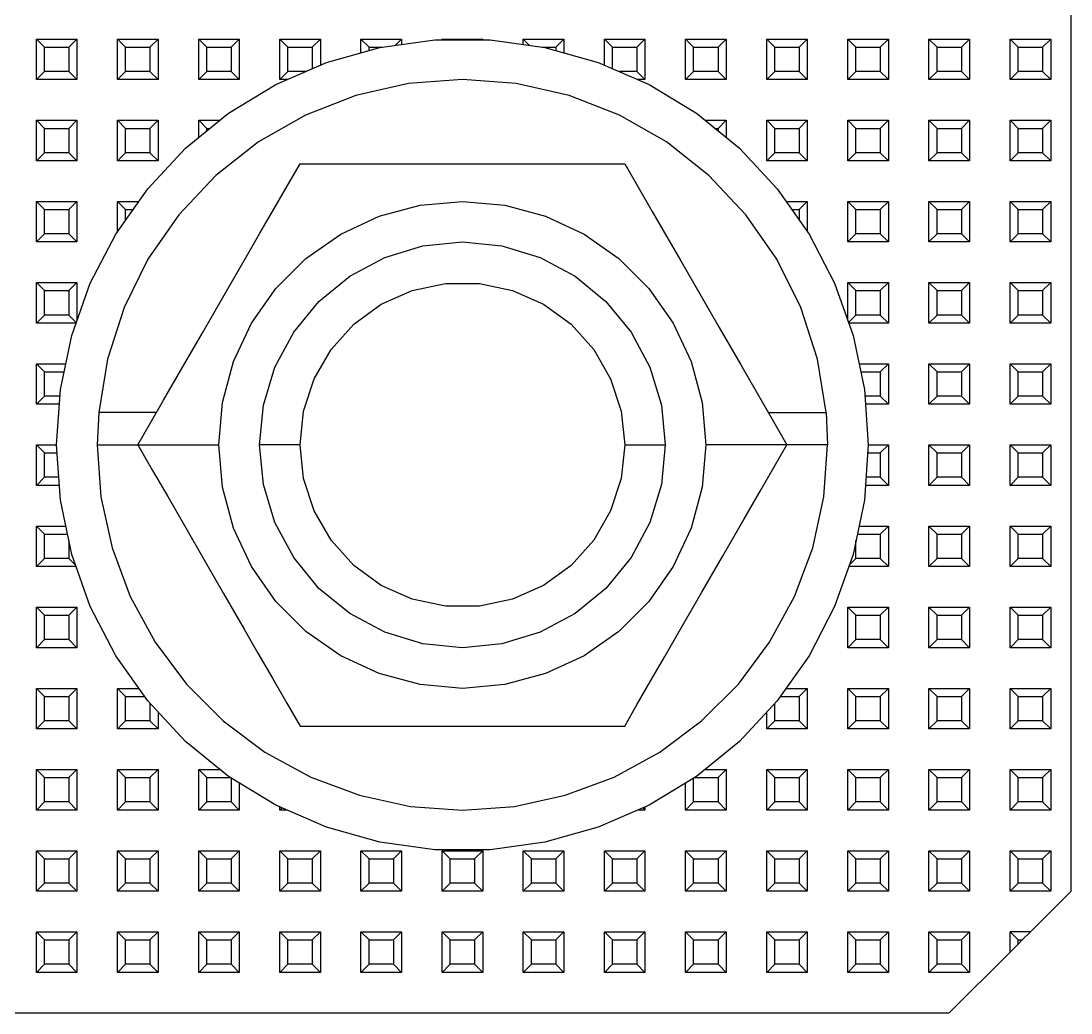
# Model space of a CAD drawing. Header units: millimetres. Extents: x 0 to 156, y 0 to 155.
# Drawn here: x 67.12 to 93, y 0 to 24.45 of the extents above; entities that cross this region are included whole.
import ezdxf

# ---------------------------------------------------------------- set-up
doc = ezdxf.new("R2010")
doc.units = ezdxf.units.MM

# ---------------------------------------------------------------- blocks, each defined once
blk = doc.blocks.new('CHINT_70dbcf6fe7c4519691b3c42ff544d895_FACE_0')
at = {"color": 7, "linetype": 'CONTINUOUS', "true_color": 0x40d9ff}
for p, q in [((67.7, 23.8), (67.5, 24)), ((67.5, 23), (67.5, 24)), ((67.5, 24), (68.5, 24)), ((68.3, 23.8), (68.5, 24)), ((68.5, 24), (68.5, 23)), ((69.7, 23.8), (69.5, 24)), ((69.5, 23), (69.5, 24)), ((69.5, 24), (70.5, 24)), ((70.3, 23.8), (70.5, 24)), ((70.5, 24), (70.5, 23)), ((71.7, 23.8), (71.5, 24)), ((71.5, 23), (71.5, 24)), ((71.5, 24), (72.5, 24)), ((72.3, 23.8), (72.5, 24)), ((72.5, 24), (72.5, 23)), ((73.7, 23.8), (73.5, 24)), ((73.5, 23), (73.5, 24)), ((73.5, 24), (74.5, 24)), ((74.3, 23.8), (74.5, 24)), ((74.5, 24), (74.5, 23.357)), ((75.7, 23.8), (75.5, 24)), ((75.5, 23.66), (75.5, 24)), ((75.5, 24), (76.5, 24)), ((76.343, 23.843), (76.5, 24)), ((76.5, 24), (76.5, 23.864)), ((77.523, 23.977), (77.5, 24)), ((77.5, 23.977), (77.5, 24)), ((77.5, 24), (78.5, 24)), ((78.477, 23.977), (78.5, 24)), ((78.5, 24), (78.5, 23.977)), ((79.657, 23.843), (79.5, 24)), ((79.5, 23.864), (79.5, 24)), ((79.5, 24), (80.5, 24)), ((80.3, 23.8), (80.5, 24)), ((80.5, 24), (80.5, 23.66)), ((81.7, 23.8), (81.5, 24)), ((81.5, 23.357), (81.5, 24)), ((81.5, 24), (82.5, 24)), ((82.3, 23.8), (82.5, 24)), ((82.5, 24), (82.5, 23)), ((83.7, 23.8), (83.5, 24)), ((83.5, 23), (83.5, 24)), ((83.5, 24), (84.5, 24)), ((84.3, 23.8), (84.5, 24)), ((84.5, 24), (84.5, 23)), ((85.7, 23.8), (85.5, 24)), ((85.5, 23), (85.5, 24)), ((85.5, 24), (86.5, 24)), ((86.3, 23.8), (86.5, 24)), ((86.5, 24), (86.5, 23)), ((87.7, 23.8), (87.5, 24)), ((87.5, 23), (87.5, 24)), ((87.5, 24), (88.5, 24)), ((88.3, 23.8), (88.5, 24)), ((88.5, 24), (88.5, 23)), ((89.7, 23.8), (89.5, 24)), ((89.5, 23), (89.5, 24)), ((89.5, 24), (90.5, 24)), ((90.3, 23.8), (90.5, 24)), ((90.5, 24), (90.5, 23)), ((91.7, 23.8), (91.5, 24)), ((91.5, 23), (91.5, 24)), ((91.5, 24), (92.5, 24)), ((92.3, 23.8), (92.5, 24)), ((92.5, 24), (92.5, 23)), ((67.7, 23.8), (68.3, 23.8)), ((67.7, 23.2), (67.7, 23.8)), ((68.3, 23.8), (68.3, 23.2)), ((69.7, 23.8), (70.3, 23.8)), ((69.7, 23.2), (69.7, 23.8)), ((70.3, 23.8), (70.3, 23.2)), ((71.7, 23.8), (72.3, 23.8)), ((71.7, 23.2), (71.7, 23.8)), ((72.3, 23.8), (72.3, 23.2)), ((73.7, 23.8), (74.3, 23.8)), ((73.7, 23.2), (73.7, 23.8)), ((74.3, 23.8), (74.3, 23.27)), ((75.7, 23.8), (76.032, 23.8)), ((75.7, 23.716), (75.7, 23.8)), ((79.968, 23.8), (80.3, 23.8)), ((80.3, 23.8), (80.3, 23.716)), ((81.7, 23.8), (82.3, 23.8)), ((81.7, 23.27), (81.7, 23.8)), ((82.3, 23.8), (82.3, 23.2)), ((83.7, 23.8), (84.3, 23.8)), ((83.7, 23.2), (83.7, 23.8)), ((84.3, 23.8), (84.3, 23.2)), ((85.7, 23.8), (86.3, 23.8)), ((85.7, 23.2), (85.7, 23.8)), ((86.3, 23.8), (86.3, 23.2)), ((87.7, 23.8), (88.3, 23.8)), ((87.7, 23.2), (87.7, 23.8)), ((88.3, 23.8), (88.3, 23.2)), ((89.7, 23.8), (90.3, 23.8)), ((89.7, 23.2), (89.7, 23.8)), ((90.3, 23.8), (90.3, 23.2)), ((91.7, 23.8), (92.3, 23.8)), ((91.7, 23.2), (91.7, 23.8)), ((92.3, 23.8), (92.3, 23.2)), ((67.7, 23.2), (67.5, 23)), ((68.3, 23.2), (67.7, 23.2)), ((68.3, 23.2), (68.5, 23)), ((69.7, 23.2), (69.5, 23)), ((70.3, 23.2), (69.7, 23.2)), ((70.3, 23.2), (70.5, 23)), ((71.7, 23.2), (71.5, 23)), ((72.3, 23.2), (71.7, 23.2)), ((72.3, 23.2), (72.5, 23)), ((73.7, 23.2), (73.5, 23)), ((74.139, 23.2), (73.7, 23.2)), ((82.3, 23.2), (81.861, 23.2)), ((82.3, 23.2), (82.5, 23)), ((83.7, 23.2), (83.5, 23)), ((84.3, 23.2), (83.7, 23.2)), ((84.3, 23.2), (84.5, 23)), ((85.7, 23.2), (85.5, 23)), ((86.3, 23.2), (85.7, 23.2)), ((86.3, 23.2), (86.5, 23)), ((87.7, 23.2), (87.5, 23)), ((88.3, 23.2), (87.7, 23.2)), ((88.3, 23.2), (88.5, 23)), ((89.7, 23.2), (89.5, 23)), ((90.3, 23.2), (89.7, 23.2)), ((90.3, 23.2), (90.5, 23)), ((91.7, 23.2), (91.5, 23)), ((92.3, 23.2), (91.7, 23.2)), ((92.3, 23.2), (92.5, 23)), ((68.5, 23), (67.5, 23)), ((70.5, 23), (69.5, 23)), ((72.5, 23), (71.5, 23)), ((73.678, 23), (73.5, 23)), ((82.5, 23), (82.322, 23)), ((84.5, 23), (83.5, 23)), ((86.5, 23), (85.5, 23)), ((88.5, 23), (87.5, 23)), ((90.5, 23), (89.5, 23)), ((92.5, 23), (91.5, 23)), ((67.7, 21.8), (67.5, 22)), ((67.5, 21), (67.5, 22)), ((67.5, 22), (68.5, 22)), ((68.3, 21.8), (68.5, 22)), ((68.5, 22), (68.5, 21)), ((69.7, 21.8), (69.5, 22)), ((69.5, 21), (69.5, 22)), ((69.5, 22), (70.5, 22)), ((70.3, 21.8), (70.5, 22)), ((70.5, 22), (70.5, 21)), ((71.7, 21.8), (71.5, 22)), ((71.5, 21.573), (71.5, 22)), ((71.5, 22), (72.025, 22)), ((83.975, 22), (84.5, 22)), ((84.3, 21.8), (84.5, 22)), ((84.5, 22), (84.5, 21.573)), ((85.7, 21.8), (85.5, 22)), ((85.5, 21), (85.5, 22)), ((85.5, 22), (86.5, 22)), ((86.3, 21.8), (86.5, 22)), ((86.5, 22), (86.5, 21)), ((87.7, 21.8), (87.5, 22)), ((87.5, 21), (87.5, 22)), ((87.5, 22), (88.5, 22)), ((88.3, 21.8), (88.5, 22)), ((88.5, 22), (88.5, 21)), ((89.7, 21.8), (89.5, 22)), ((89.5, 21), (89.5, 22)), ((89.5, 22), (90.5, 22)), ((90.3, 21.8), (90.5, 22)), ((90.5, 22), (90.5, 21)), ((91.7, 21.8), (91.5, 22)), ((91.5, 21), (91.5, 22)), ((91.5, 22), (92.5, 22)), ((92.3, 21.8), (92.5, 22)), ((92.5, 22), (92.5, 21)), ((67.7, 21.8), (68.3, 21.8)), ((67.7, 21.2), (67.7, 21.8)), ((68.3, 21.8), (68.3, 21.2)), ((69.7, 21.8), (70.3, 21.8)), ((69.7, 21.2), (69.7, 21.8)), ((70.3, 21.8), (70.3, 21.2)), ((71.7, 21.8), (71.779, 21.8)), ((71.7, 21.736), (71.7, 21.8)), ((84.221, 21.8), (84.3, 21.8)), ((84.3, 21.8), (84.3, 21.736)), ((85.7, 21.8), (86.3, 21.8)), ((85.7, 21.2), (85.7, 21.8)), ((86.3, 21.8), (86.3, 21.2)), ((87.7, 21.8), (88.3, 21.8)), ((87.7, 21.2), (87.7, 21.8)), ((88.3, 21.8), (88.3, 21.2)), ((89.7, 21.8), (90.3, 21.8)), ((89.7, 21.2), (89.7, 21.8)), ((90.3, 21.8), (90.3, 21.2)), ((91.7, 21.8), (92.3, 21.8)), ((91.7, 21.2), (91.7, 21.8)), ((92.3, 21.8), (92.3, 21.2)), ((67.7, 21.2), (67.5, 21)), ((68.5, 21), (67.5, 21)), ((68.3, 21.2), (67.7, 21.2)), ((68.3, 21.2), (68.5, 21)), ((69.7, 21.2), (69.5, 21)), ((70.5, 21), (69.5, 21)), ((70.3, 21.2), (69.7, 21.2)), ((70.3, 21.2), (70.5, 21)), ((85.7, 21.2), (85.5, 21)), ((86.5, 21), (85.5, 21)), ((86.3, 21.2), (85.7, 21.2)), ((86.3, 21.2), (86.5, 21)), ((87.7, 21.2), (87.5, 21)), ((88.5, 21), (87.5, 21)), ((88.3, 21.2), (87.7, 21.2)), ((88.3, 21.2), (88.5, 21)), ((89.7, 21.2), (89.5, 21)), ((90.5, 21), (89.5, 21)), ((90.3, 21.2), (89.7, 21.2)), ((90.3, 21.2), (90.5, 21)), ((91.7, 21.2), (91.5, 21)), ((92.5, 21), (91.5, 21)), ((92.3, 21.2), (91.7, 21.2)), ((92.3, 21.2), (92.5, 21)), ((67.7, 19.8), (67.5, 20)), ((67.5, 19), (67.5, 20)), ((67.5, 20), (68.5, 20)), ((68.3, 19.8), (68.5, 20)), ((68.5, 20), (68.5, 19)), ((69.7, 19.8), (69.5, 20)), ((69.5, 19.258), (69.5, 20)), ((69.5, 20), (70.023, 20)), ((85.977, 20), (86.5, 20)), ((86.3, 19.8), (86.5, 20)), ((86.5, 20), (86.5, 19.258)), ((87.7, 19.8), (87.5, 20)), ((87.5, 19), (87.5, 20)), ((87.5, 20), (88.5, 20)), ((88.3, 19.8), (88.5, 20)), ((88.5, 20), (88.5, 19)), ((89.7, 19.8), (89.5, 20)), ((89.5, 19), (89.5, 20)), ((89.5, 20), (90.5, 20)), ((90.3, 19.8), (90.5, 20)), ((90.5, 20), (90.5, 19)), ((91.7, 19.8), (91.5, 20)), ((91.5, 19), (91.5, 20)), ((91.5, 20), (92.5, 20)), ((92.3, 19.8), (92.5, 20)), ((92.5, 20), (92.5, 19)), ((67.7, 19.8), (68.3, 19.8)), ((67.7, 19.2), (67.7, 19.8)), ((68.3, 19.8), (68.3, 19.2)), ((69.7, 19.8), (69.882, 19.8)), ((69.7, 19.542), (69.7, 19.8)), ((86.118, 19.8), (86.3, 19.8)), ((86.3, 19.8), (86.3, 19.542)), ((87.7, 19.8), (88.3, 19.8)), ((87.7, 19.2), (87.7, 19.8)), ((88.3, 19.8), (88.3, 19.2)), ((89.7, 19.8), (90.3, 19.8)), ((89.7, 19.2), (89.7, 19.8)), ((90.3, 19.8), (90.3, 19.2)), ((91.7, 19.8), (92.3, 19.8)), ((91.7, 19.2), (91.7, 19.8)), ((92.3, 19.8), (92.3, 19.2)), ((67.7, 19.2), (67.5, 19)), ((68.3, 19.2), (67.7, 19.2)), ((68.3, 19.2), (68.5, 19)), ((87.7, 19.2), (87.5, 19)), ((88.3, 19.2), (87.7, 19.2)), ((88.3, 19.2), (88.5, 19)), ((89.7, 19.2), (89.5, 19)), ((90.3, 19.2), (89.7, 19.2)), ((90.3, 19.2), (90.5, 19)), ((91.7, 19.2), (91.5, 19)), ((92.3, 19.2), (91.7, 19.2)), ((92.3, 19.2), (92.5, 19)), ((68.5, 19), (67.5, 19)), ((88.5, 19), (87.5, 19)), ((90.5, 19), (89.5, 19)), ((92.5, 19), (91.5, 19)), ((67.7, 17.8), (67.5, 18)), ((67.5, 17), (67.5, 18)), ((67.5, 18), (68.5, 18)), ((68.3, 17.8), (68.5, 18)), ((68.5, 18), (68.5, 17.061)), ((87.7, 17.8), (87.5, 18)), ((87.5, 17.061), (87.5, 18)), ((87.5, 18), (88.5, 18)), ((88.3, 17.8), (88.5, 18)), ((88.5, 18), (88.5, 17)), ((89.7, 17.8), (89.5, 18)), ((89.5, 17), (89.5, 18)), ((89.5, 18), (90.5, 18)), ((90.3, 17.8), (90.5, 18)), ((90.5, 18), (90.5, 17)), ((91.7, 17.8), (91.5, 18)), ((91.5, 17), (91.5, 18)), ((91.5, 18), (92.5, 18)), ((92.3, 17.8), (92.5, 18)), ((92.5, 18), (92.5, 17)), ((67.7, 17.8), (68.3, 17.8)), ((67.7, 17.2), (67.7, 17.8)), ((68.3, 17.8), (68.3, 17.2)), ((87.7, 17.8), (88.3, 17.8)), ((87.7, 17.2), (87.7, 17.8)), ((88.3, 17.8), (88.3, 17.2)), ((89.7, 17.8), (90.3, 17.8)), ((89.7, 17.2), (89.7, 17.8)), ((90.3, 17.8), (90.3, 17.2)), ((91.7, 17.8), (92.3, 17.8)), ((91.7, 17.2), (91.7, 17.8)), ((92.3, 17.8), (92.3, 17.2)), ((67.7, 17.2), (67.5, 17)), ((68.3, 17.2), (67.7, 17.2)), ((68.3, 17.2), (68.484, 17.016)), ((87.7, 17.2), (87.516, 17.016)), ((88.3, 17.2), (87.7, 17.2)), ((88.3, 17.2), (88.5, 17)), ((89.7, 17.2), (89.5, 17)), ((90.3, 17.2), (89.7, 17.2)), ((90.3, 17.2), (90.5, 17)), ((91.7, 17.2), (91.5, 17)), ((92.3, 17.2), (91.7, 17.2)), ((92.3, 17.2), (92.5, 17)), ((68.478, 17), (67.5, 17)), ((88.5, 17), (87.522, 17)), ((90.5, 17), (89.5, 17)), ((92.5, 17), (91.5, 17)), ((67.7, 15.8), (67.5, 16)), ((67.5, 15), (67.5, 16)), ((67.5, 16), (68.226, 16)), ((67.7, 15.8), (68.184, 15.8)), ((67.7, 15.2), (67.7, 15.8)), ((87.774, 16), (88.5, 16)), ((87.816, 15.8), (88.3, 15.8)), ((88.3, 15.8), (88.5, 16)), ((88.3, 15.8), (88.3, 15.2)), ((88.5, 16), (88.5, 15)), ((89.7, 15.8), (89.5, 16)), ((89.5, 15), (89.5, 16)), ((89.5, 16), (90.5, 16)), ((89.7, 15.8), (90.3, 15.8)), ((89.7, 15.2), (89.7, 15.8)), ((90.3, 15.8), (90.5, 16)), ((90.3, 15.8), (90.3, 15.2)), ((90.5, 16), (90.5, 15)), ((91.7, 15.8), (91.5, 16)), ((91.5, 15), (91.5, 16)), ((91.5, 16), (92.5, 16)), ((91.7, 15.8), (92.3, 15.8)), ((91.7, 15.2), (91.7, 15.8)), ((92.3, 15.8), (92.5, 16)), ((92.3, 15.8), (92.3, 15.2)), ((92.5, 16), (92.5, 15)), ((67.7, 15.2), (67.5, 15)), ((68.082, 15.2), (67.7, 15.2)), ((88.3, 15.2), (87.918, 15.2)), ((88.3, 15.2), (88.5, 15)), ((89.7, 15.2), (89.5, 15)), ((90.3, 15.2), (89.7, 15.2)), ((90.3, 15.2), (90.5, 15)), ((91.7, 15.2), (91.5, 15)), ((92.3, 15.2), (91.7, 15.2)), ((92.3, 15.2), (92.5, 15)), ((68.068, 15), (67.5, 15)), ((88.5, 15), (87.932, 15)), ((90.5, 15), (89.5, 15)), ((92.5, 15), (91.5, 15)), ((67.7, 13.8), (67.5, 14)), ((67.5, 13), (67.5, 14)), ((67.5, 14), (68, 14)), ((74, 14), (73, 14)), ((82, 14), (83, 14)), ((88, 14), (88.5, 14)), ((88.3, 13.8), (88.5, 14)), ((88.5, 14), (88.5, 13)), ((89.7, 13.8), (89.5, 14)), ((89.5, 13), (89.5, 14)), ((89.5, 14), (90.5, 14)), ((90.3, 13.8), (90.5, 14)), ((90.5, 14), (90.5, 13)), ((91.7, 13.8), (91.5, 14)), ((91.5, 13), (91.5, 14)), ((91.5, 14), (92.5, 14)), ((92.3, 13.8), (92.5, 14)), ((92.5, 14), (92.5, 13)), ((67.7, 13.8), (68.014, 13.8)), ((67.7, 13.2), (67.7, 13.8)), ((87.986, 13.8), (88.3, 13.8)), ((88.3, 13.8), (88.3, 13.2)), ((89.7, 13.8), (90.3, 13.8)), ((89.7, 13.2), (89.7, 13.8)), ((90.3, 13.8), (90.3, 13.2)), ((91.7, 13.8), (92.3, 13.8)), ((91.7, 13.2), (91.7, 13.8)), ((92.3, 13.8), (92.3, 13.2)), ((67.7, 13.2), (67.5, 13)), ((68.055, 13.2), (67.7, 13.2)), ((88.3, 13.2), (87.945, 13.2)), ((88.3, 13.2), (88.5, 13)), ((89.7, 13.2), (89.5, 13)), ((90.3, 13.2), (89.7, 13.2)), ((90.3, 13.2), (90.5, 13)), ((91.7, 13.2), (91.5, 13)), ((92.3, 13.2), (91.7, 13.2)), ((92.3, 13.2), (92.5, 13)), ((68.068, 13), (67.5, 13)), ((88.5, 13), (87.932, 13)), ((90.5, 13), (89.5, 13)), ((92.5, 13), (91.5, 13)), ((67.7, 11.8), (67.5, 12)), ((67.5, 11), (67.5, 12)), ((67.5, 12), (68.226, 12)), ((87.774, 12), (88.5, 12)), ((88.3, 11.8), (88.5, 12)), ((88.5, 12), (88.5, 11)), ((89.7, 11.8), (89.5, 12)), ((89.5, 11), (89.5, 12)), ((89.5, 12), (90.5, 12)), ((90.3, 11.8), (90.5, 12)), ((90.5, 12), (90.5, 11)), ((91.7, 11.8), (91.5, 12)), ((91.5, 11), (91.5, 12)), ((91.5, 12), (92.5, 12)), ((92.3, 11.8), (92.5, 12)), ((92.5, 12), (92.5, 11)), ((67.7, 11.8), (68.267, 11.8)), ((67.7, 11.2), (67.7, 11.8)), ((87.733, 11.8), (88.3, 11.8)), ((88.3, 11.8), (88.3, 11.2)), ((89.7, 11.8), (90.3, 11.8)), ((89.7, 11.2), (89.7, 11.8)), ((90.3, 11.8), (90.3, 11.2)), ((91.7, 11.8), (92.3, 11.8)), ((91.7, 11.2), (91.7, 11.8)), ((92.3, 11.8), (92.3, 11.2)), ((68.3, 11.643), (68.3, 11.2)), ((87.7, 11.2), (87.7, 11.643)), ((67.7, 11.2), (67.5, 11)), ((68.3, 11.2), (67.7, 11.2)), ((68.3, 11.2), (68.466, 11.034)), ((87.7, 11.2), (87.534, 11.034)), ((88.3, 11.2), (87.7, 11.2)), ((88.3, 11.2), (88.5, 11)), ((89.7, 11.2), (89.5, 11)), ((90.3, 11.2), (89.7, 11.2)), ((90.3, 11.2), (90.5, 11)), ((91.7, 11.2), (91.5, 11)), ((92.3, 11.2), (91.7, 11.2)), ((92.3, 11.2), (92.5, 11)), ((68.478, 11), (67.5, 11)), ((88.5, 11), (87.522, 11)), ((90.5, 11), (89.5, 11)), ((92.5, 11), (91.5, 11)), ((67.7, 9.8), (67.5, 10)), ((67.5, 9), (67.5, 10)), ((67.5, 10), (68.5, 10)), ((68.3, 9.8), (68.5, 10)), ((68.5, 10), (68.5, 9)), ((87.7, 9.8), (87.5, 10)), ((87.5, 9), (87.5, 10)), ((87.5, 10), (88.5, 10)), ((88.3, 9.8), (88.5, 10)), ((88.5, 10), (88.5, 9)), ((89.7, 9.8), (89.5, 10)), ((89.5, 9), (89.5, 10)), ((89.5, 10), (90.5, 10)), ((90.3, 9.8), (90.5, 10)), ((90.5, 10), (90.5, 9)), ((91.7, 9.8), (91.5, 10)), ((91.5, 9), (91.5, 10)), ((91.5, 10), (92.5, 10)), ((92.3, 9.8), (92.5, 10)), ((92.5, 10), (92.5, 9)), ((67.7, 9.8), (68.3, 9.8)), ((67.7, 9.2), (67.7, 9.8)), ((68.3, 9.8), (68.3, 9.2)), ((87.7, 9.8), (88.3, 9.8)), ((87.7, 9.2), (87.7, 9.8)), ((88.3, 9.8), (88.3, 9.2)), ((89.7, 9.8), (90.3, 9.8)), ((89.7, 9.2), (89.7, 9.8)), ((90.3, 9.8), (90.3, 9.2)), ((91.7, 9.8), (92.3, 9.8)), ((91.7, 9.2), (91.7, 9.8)), ((92.3, 9.8), (92.3, 9.2)), ((67.7, 9.2), (67.5, 9)), ((68.3, 9.2), (67.7, 9.2)), ((68.3, 9.2), (68.5, 9)), ((87.7, 9.2), (87.5, 9)), ((88.3, 9.2), (87.7, 9.2)), ((88.3, 9.2), (88.5, 9)), ((89.7, 9.2), (89.5, 9)), ((90.3, 9.2), (89.7, 9.2)), ((90.3, 9.2), (90.5, 9)), ((91.7, 9.2), (91.5, 9)), ((92.3, 9.2), (91.7, 9.2)), ((92.3, 9.2), (92.5, 9)), ((68.5, 9), (67.5, 9)), ((88.5, 9), (87.5, 9)), ((90.5, 9), (89.5, 9)), ((92.5, 9), (91.5, 9)), ((67.7, 7.8), (67.5, 8)), ((67.5, 7), (67.5, 8)), ((67.5, 8), (68.5, 8)), ((67.7, 7.8), (68.3, 7.8)), ((67.7, 7.2), (67.7, 7.8)), ((68.3, 7.8), (68.5, 8)), ((68.3, 7.8), (68.3, 7.2)), ((68.5, 8), (68.5, 7)), ((69.7, 7.8), (69.5, 8)), ((69.5, 7), (69.5, 8)), ((69.5, 8), (70.023, 8)), ((69.7, 7.8), (70.165, 7.8)), ((69.7, 7.2), (69.7, 7.8)), ((85.835, 7.8), (86.3, 7.8)), ((85.977, 8), (86.5, 8)), ((86.3, 7.8), (86.5, 8)), ((86.3, 7.8), (86.3, 7.2)), ((86.5, 8), (86.5, 7)), ((87.7, 7.8), (87.5, 8)), ((87.5, 7), (87.5, 8)), ((87.5, 8), (88.5, 8)), ((87.7, 7.8), (88.3, 7.8)), ((87.7, 7.2), (87.7, 7.8)), ((88.3, 7.8), (88.5, 8)), ((88.3, 7.8), (88.3, 7.2)), ((88.5, 8), (88.5, 7)), ((89.7, 7.8), (89.5, 8)), ((89.5, 7), (89.5, 8)), ((89.5, 8), (90.5, 8)), ((89.7, 7.8), (90.3, 7.8)), ((89.7, 7.2), (89.7, 7.8)), ((90.3, 7.8), (90.5, 8)), ((90.3, 7.8), (90.3, 7.2)), ((90.5, 8), (90.5, 7)), ((91.7, 7.8), (91.5, 8)), ((91.5, 7), (91.5, 8)), ((91.5, 8), (92.5, 8)), ((91.7, 7.8), (92.3, 7.8)), ((91.7, 7.2), (91.7, 7.8)), ((92.3, 7.8), (92.5, 8)), ((92.3, 7.8), (92.3, 7.2)), ((92.5, 8), (92.5, 7)), ((70.3, 7.628), (70.3, 7.2)), ((85.7, 7.2), (85.7, 7.628)), ((70.5, 7.414), (70.5, 7)), ((85.5, 7), (85.5, 7.414)), ((67.7, 7.2), (67.5, 7)), ((68.5, 7), (67.5, 7)), ((68.3, 7.2), (67.7, 7.2)), ((68.3, 7.2), (68.5, 7)), ((69.7, 7.2), (69.5, 7)), ((70.5, 7), (69.5, 7)), ((70.3, 7.2), (69.7, 7.2)), ((70.3, 7.2), (70.5, 7)), ((85.7, 7.2), (85.5, 7)), ((86.5, 7), (85.5, 7)), ((86.3, 7.2), (85.7, 7.2)), ((86.3, 7.2), (86.5, 7)), ((87.7, 7.2), (87.5, 7)), ((88.5, 7), (87.5, 7)), ((88.3, 7.2), (87.7, 7.2)), ((88.3, 7.2), (88.5, 7)), ((89.7, 7.2), (89.5, 7)), ((90.5, 7), (89.5, 7)), ((90.3, 7.2), (89.7, 7.2)), ((90.3, 7.2), (90.5, 7)), ((91.7, 7.2), (91.5, 7)), ((92.5, 7), (91.5, 7)), ((92.3, 7.2), (91.7, 7.2)), ((92.3, 7.2), (92.5, 7)), ((67.7, 5.8), (67.5, 6)), ((67.5, 5), (67.5, 6)), ((67.5, 6), (68.5, 6)), ((68.3, 5.8), (68.5, 6)), ((68.5, 6), (68.5, 5)), ((69.7, 5.8), (69.5, 6)), ((69.5, 5), (69.5, 6)), ((69.5, 6), (70.5, 6)), ((70.3, 5.8), (70.5, 6)), ((70.5, 6), (70.5, 5)), ((71.7, 5.8), (71.5, 6)), ((71.5, 5), (71.5, 6)), ((71.5, 6), (72.025, 6)), ((83.975, 6), (84.5, 6)), ((84.3, 5.8), (84.5, 6)), ((84.5, 6), (84.5, 5)), ((85.7, 5.8), (85.5, 6)), ((85.5, 5), (85.5, 6)), ((85.5, 6), (86.5, 6)), ((86.3, 5.8), (86.5, 6)), ((86.5, 6), (86.5, 5)), ((87.7, 5.8), (87.5, 6)), ((87.5, 5), (87.5, 6)), ((87.5, 6), (88.5, 6)), ((88.3, 5.8), (88.5, 6)), ((88.5, 6), (88.5, 5)), ((89.7, 5.8), (89.5, 6)), ((89.5, 5), (89.5, 6)), ((89.5, 6), (90.5, 6)), ((90.3, 5.8), (90.5, 6)), ((90.5, 6), (90.5, 5)), ((91.7, 5.8), (91.5, 6)), ((91.5, 5), (91.5, 6)), ((91.5, 6), (92.5, 6)), ((92.3, 5.8), (92.5, 6)), ((92.5, 6), (92.5, 5)), ((67.7, 5.8), (68.3, 5.8)), ((67.7, 5.2), (67.7, 5.8)), ((68.3, 5.8), (68.3, 5.2)), ((69.7, 5.8), (70.3, 5.8)), ((69.7, 5.2), (69.7, 5.8)), ((70.3, 5.8), (70.3, 5.2)), ((71.7, 5.8), (72.283, 5.8)), ((71.7, 5.2), (71.7, 5.8)), ((72.3, 5.79), (72.3, 5.2)), ((83.7, 5.2), (83.7, 5.79)), ((83.717, 5.8), (84.3, 5.8)), ((84.3, 5.8), (84.3, 5.2)), ((85.7, 5.8), (86.3, 5.8)), ((85.7, 5.2), (85.7, 5.8)), ((86.3, 5.8), (86.3, 5.2)), ((87.7, 5.8), (88.3, 5.8)), ((87.7, 5.2), (87.7, 5.8)), ((88.3, 5.8), (88.3, 5.2)), ((89.7, 5.8), (90.3, 5.8)), ((89.7, 5.2), (89.7, 5.8)), ((90.3, 5.8), (90.3, 5.2)), ((91.7, 5.8), (92.3, 5.8)), ((91.7, 5.2), (91.7, 5.8)), ((92.3, 5.8), (92.3, 5.2)), ((72.5, 5.668), (72.5, 5)), ((83.5, 5), (83.5, 5.668)), ((67.7, 5.2), (67.5, 5)), ((68.3, 5.2), (67.7, 5.2)), ((68.3, 5.2), (68.5, 5)), ((69.7, 5.2), (69.5, 5)), ((70.3, 5.2), (69.7, 5.2)), ((70.3, 5.2), (70.5, 5)), ((71.7, 5.2), (71.5, 5)), ((72.3, 5.2), (71.7, 5.2)), ((72.3, 5.2), (72.5, 5)), ((83.7, 5.2), (83.5, 5)), ((84.3, 5.2), (83.7, 5.2)), ((84.3, 5.2), (84.5, 5)), ((85.7, 5.2), (85.5, 5)), ((86.3, 5.2), (85.7, 5.2)), ((86.3, 5.2), (86.5, 5)), ((87.7, 5.2), (87.5, 5)), ((88.3, 5.2), (87.7, 5.2)), ((88.3, 5.2), (88.5, 5)), ((89.7, 5.2), (89.5, 5)), ((90.3, 5.2), (89.7, 5.2)), ((90.3, 5.2), (90.5, 5)), ((91.7, 5.2), (91.5, 5)), ((92.3, 5.2), (91.7, 5.2)), ((92.3, 5.2), (92.5, 5)), ((68.5, 5), (67.5, 5)), ((70.5, 5), (69.5, 5)), ((72.5, 5), (71.5, 5)), ((73.5, 5), (73.5, 5.077)), ((73.554, 5.054), (73.5, 5)), ((73.678, 5), (73.5, 5)), ((82.5, 5), (82.322, 5)), ((82.446, 5.054), (82.5, 5)), ((82.5, 5.077), (82.5, 5)), ((84.5, 5), (83.5, 5)), ((86.5, 5), (85.5, 5)), ((88.5, 5), (87.5, 5)), ((90.5, 5), (89.5, 5)), ((92.5, 5), (91.5, 5)), ((67.7, 3.8), (67.5, 4)), ((67.5, 3), (67.5, 4)), ((67.5, 4), (68.5, 4)), ((68.3, 3.8), (68.5, 4)), ((68.5, 4), (68.5, 3)), ((69.7, 3.8), (69.5, 4)), ((69.5, 3), (69.5, 4)), ((69.5, 4), (70.5, 4)), ((70.3, 3.8), (70.5, 4)), ((70.5, 4), (70.5, 3)), ((71.7, 3.8), (71.5, 4)), ((71.5, 3), (71.5, 4)), ((71.5, 4), (72.5, 4)), ((72.3, 3.8), (72.5, 4)), ((72.5, 4), (72.5, 3)), ((73.7, 3.8), (73.5, 4)), ((73.5, 3), (73.5, 4)), ((73.5, 4), (74.5, 4)), ((74.3, 3.8), (74.5, 4)), ((74.5, 4), (74.5, 3)), ((75.7, 3.8), (75.5, 4)), ((75.5, 3), (75.5, 4)), ((75.5, 4), (76.5, 4)), ((76.3, 3.8), (76.5, 4)), ((76.5, 4), (76.5, 3)), ((77.7, 3.8), (77.5, 4)), ((77.5, 3), (77.5, 4)), ((77.5, 4), (78.5, 4)), ((78.3, 3.8), (78.5, 4)), ((78.5, 4), (78.5, 3)), ((79.7, 3.8), (79.5, 4)), ((79.5, 3), (79.5, 4)), ((79.5, 4), (80.5, 4)), ((80.3, 3.8), (80.5, 4)), ((80.5, 4), (80.5, 3)), ((81.7, 3.8), (81.5, 4)), ((81.5, 3), (81.5, 4)), ((81.5, 4), (82.5, 4)), ((82.3, 3.8), (82.5, 4)), ((82.5, 4), (82.5, 3)), ((83.7, 3.8), (83.5, 4)), ((83.5, 3), (83.5, 4)), ((83.5, 4), (84.5, 4)), ((84.3, 3.8), (84.5, 4)), ((84.5, 4), (84.5, 3)), ((85.7, 3.8), (85.5, 4)), ((85.5, 3), (85.5, 4)), ((85.5, 4), (86.5, 4)), ((86.3, 3.8), (86.5, 4)), ((86.5, 4), (86.5, 3)), ((87.7, 3.8), (87.5, 4)), ((87.5, 3), (87.5, 4)), ((87.5, 4), (88.5, 4)), ((88.3, 3.8), (88.5, 4)), ((88.5, 4), (88.5, 3)), ((89.7, 3.8), (89.5, 4)), ((89.5, 3), (89.5, 4)), ((89.5, 4), (90.5, 4)), ((90.3, 3.8), (90.5, 4)), ((90.5, 4), (90.5, 3)), ((91.7, 3.8), (91.5, 4)), ((91.5, 3), (91.5, 4)), ((91.5, 4), (92.5, 4)), ((92.3, 3.8), (92.5, 4)), ((92.5, 4), (92.5, 3)), ((67.7, 3.8), (68.3, 3.8)), ((67.7, 3.2), (67.7, 3.8)), ((68.3, 3.8), (68.3, 3.2)), ((69.7, 3.8), (70.3, 3.8)), ((69.7, 3.2), (69.7, 3.8)), ((70.3, 3.8), (70.3, 3.2)), ((71.7, 3.8), (72.3, 3.8)), ((71.7, 3.2), (71.7, 3.8)), ((72.3, 3.8), (72.3, 3.2)), ((73.7, 3.8), (74.3, 3.8)), ((73.7, 3.2), (73.7, 3.8)), ((74.3, 3.8), (74.3, 3.2)), ((75.7, 3.8), (76.3, 3.8)), ((75.7, 3.2), (75.7, 3.8)), ((76.3, 3.8), (76.3, 3.2)), ((77.7, 3.8), (78.3, 3.8)), ((77.7, 3.2), (77.7, 3.8)), ((78.3, 3.8), (78.3, 3.2)), ((79.7, 3.8), (80.3, 3.8)), ((79.7, 3.2), (79.7, 3.8)), ((80.3, 3.8), (80.3, 3.2)), ((81.7, 3.8), (82.3, 3.8)), ((81.7, 3.2), (81.7, 3.8)), ((82.3, 3.8), (82.3, 3.2)), ((83.7, 3.8), (84.3, 3.8)), ((83.7, 3.2), (83.7, 3.8)), ((84.3, 3.8), (84.3, 3.2)), ((85.7, 3.8), (86.3, 3.8)), ((85.7, 3.2), (85.7, 3.8)), ((86.3, 3.8), (86.3, 3.2)), ((87.7, 3.8), (88.3, 3.8)), ((87.7, 3.2), (87.7, 3.8)), ((88.3, 3.8), (88.3, 3.2)), ((89.7, 3.8), (90.3, 3.8)), ((89.7, 3.2), (89.7, 3.8)), ((90.3, 3.8), (90.3, 3.2)), ((91.7, 3.8), (92.3, 3.8)), ((91.7, 3.2), (91.7, 3.8)), ((92.3, 3.8), (92.3, 3.2)), ((67.7, 3.2), (67.5, 3)), ((68.3, 3.2), (67.7, 3.2)), ((68.3, 3.2), (68.5, 3)), ((69.7, 3.2), (69.5, 3)), ((70.3, 3.2), (69.7, 3.2)), ((70.3, 3.2), (70.5, 3)), ((71.7, 3.2), (71.5, 3)), ((72.3, 3.2), (71.7, 3.2)), ((72.3, 3.2), (72.5, 3)), ((73.7, 3.2), (73.5, 3)), ((74.3, 3.2), (73.7, 3.2)), ((74.3, 3.2), (74.5, 3)), ((75.7, 3.2), (75.5, 3)), ((76.3, 3.2), (75.7, 3.2)), ((76.3, 3.2), (76.5, 3)), ((77.7, 3.2), (77.5, 3)), ((78.3, 3.2), (77.7, 3.2)), ((78.3, 3.2), (78.5, 3)), ((79.7, 3.2), (79.5, 3)), ((80.3, 3.2), (79.7, 3.2)), ((80.3, 3.2), (80.5, 3)), ((81.7, 3.2), (81.5, 3)), ((82.3, 3.2), (81.7, 3.2)), ((82.3, 3.2), (82.5, 3)), ((83.7, 3.2), (83.5, 3)), ((84.3, 3.2), (83.7, 3.2)), ((84.3, 3.2), (84.5, 3)), ((85.7, 3.2), (85.5, 3)), ((86.3, 3.2), (85.7, 3.2)), ((86.3, 3.2), (86.5, 3)), ((87.7, 3.2), (87.5, 3)), ((88.3, 3.2), (87.7, 3.2)), ((88.3, 3.2), (88.5, 3)), ((89.7, 3.2), (89.5, 3)), ((90.3, 3.2), (89.7, 3.2)), ((90.3, 3.2), (90.5, 3)), ((91.7, 3.2), (91.5, 3)), ((92.3, 3.2), (91.7, 3.2)), ((92.3, 3.2), (92.5, 3)), ((68.5, 3), (67.5, 3)), ((70.5, 3), (69.5, 3)), ((72.5, 3), (71.5, 3)), ((74.5, 3), (73.5, 3)), ((76.5, 3), (75.5, 3)), ((78.5, 3), (77.5, 3)), ((80.5, 3), (79.5, 3)), ((82.5, 3), (81.5, 3)), ((84.5, 3), (83.5, 3)), ((86.5, 3), (85.5, 3)), ((88.5, 3), (87.5, 3)), ((90.5, 3), (89.5, 3)), ((92.5, 3), (91.5, 3)), ((67.7, 1.8), (67.5, 2)), ((67.5, 1), (67.5, 2)), ((67.5, 2), (68.5, 2)), ((68.3, 1.8), (68.5, 2)), ((68.5, 2), (68.5, 1)), ((69.7, 1.8), (69.5, 2)), ((69.5, 1), (69.5, 2)), ((69.5, 2), (70.5, 2)), ((70.3, 1.8), (70.5, 2)), ((70.5, 2), (70.5, 1)), ((71.7, 1.8), (71.5, 2)), ((71.5, 1), (71.5, 2)), ((71.5, 2), (72.5, 2)), ((72.3, 1.8), (72.5, 2)), ((72.5, 2), (72.5, 1)), ((73.7, 1.8), (73.5, 2)), ((73.5, 1), (73.5, 2)), ((73.5, 2), (74.5, 2)), ((74.3, 1.8), (74.5, 2)), ((74.5, 2), (74.5, 1)), ((75.7, 1.8), (75.5, 2)), ((75.5, 1), (75.5, 2)), ((75.5, 2), (76.5, 2)), ((76.3, 1.8), (76.5, 2)), ((76.5, 2), (76.5, 1)), ((77.7, 1.8), (77.5, 2)), ((77.5, 1), (77.5, 2)), ((77.5, 2), (78.5, 2)), ((78.3, 1.8), (78.5, 2)), ((78.5, 2), (78.5, 1)), ((79.7, 1.8), (79.5, 2)), ((79.5, 1), (79.5, 2)), ((79.5, 2), (80.5, 2)), ((80.3, 1.8), (80.5, 2)), ((80.5, 2), (80.5, 1)), ((81.7, 1.8), (81.5, 2)), ((81.5, 1), (81.5, 2)), ((81.5, 2), (82.5, 2)), ((82.3, 1.8), (82.5, 2)), ((82.5, 2), (82.5, 1)), ((83.7, 1.8), (83.5, 2)), ((83.5, 1), (83.5, 2)), ((83.5, 2), (84.5, 2)), ((84.3, 1.8), (84.5, 2)), ((84.5, 2), (84.5, 1)), ((85.7, 1.8), (85.5, 2)), ((85.5, 1), (85.5, 2)), ((85.5, 2), (86.5, 2)), ((86.3, 1.8), (86.5, 2)), ((86.5, 2), (86.5, 1)), ((87.7, 1.8), (87.5, 2)), ((87.5, 1), (87.5, 2)), ((87.5, 2), (88.5, 2)), ((88.3, 1.8), (88.5, 2)), ((88.5, 2), (88.5, 1)), ((89.7, 1.8), (89.5, 2)), ((89.5, 1), (89.5, 2)), ((89.5, 2), (90.5, 2)), ((90.3, 1.8), (90.5, 2)), ((90.5, 2), (90.5, 1)), ((91.7, 1.8), (91.5, 2)), ((67.7, 1.8), (68.3, 1.8)), ((67.7, 1.2), (67.7, 1.8)), ((68.3, 1.8), (68.3, 1.2)), ((69.7, 1.8), (70.3, 1.8)), ((69.7, 1.2), (69.7, 1.8)), ((70.3, 1.8), (70.3, 1.2)), ((71.7, 1.8), (72.3, 1.8)), ((71.7, 1.2), (71.7, 1.8)), ((72.3, 1.8), (72.3, 1.2)), ((73.7, 1.8), (74.3, 1.8)), ((73.7, 1.2), (73.7, 1.8)), ((74.3, 1.8), (74.3, 1.2)), ((75.7, 1.8), (76.3, 1.8)), ((75.7, 1.2), (75.7, 1.8)), ((76.3, 1.8), (76.3, 1.2)), ((77.7, 1.8), (78.3, 1.8)), ((77.7, 1.2), (77.7, 1.8)), ((78.3, 1.8), (78.3, 1.2)), ((79.7, 1.8), (80.3, 1.8)), ((79.7, 1.2), (79.7, 1.8)), ((80.3, 1.8), (80.3, 1.2)), ((81.7, 1.8), (82.3, 1.8)), ((81.7, 1.2), (81.7, 1.8)), ((82.3, 1.8), (82.3, 1.2)), ((83.7, 1.8), (84.3, 1.8)), ((83.7, 1.2), (83.7, 1.8)), ((84.3, 1.8), (84.3, 1.2)), ((85.7, 1.8), (86.3, 1.8)), ((85.7, 1.2), (85.7, 1.8)), ((86.3, 1.8), (86.3, 1.2)), ((87.7, 1.8), (88.3, 1.8)), ((87.7, 1.2), (87.7, 1.8)), ((88.3, 1.8), (88.3, 1.2)), ((89.7, 1.8), (90.3, 1.8)), ((89.7, 1.2), (89.7, 1.8)), ((90.3, 1.8), (90.3, 1.2)), ((91.7, 1.8), (91.8, 1.8)), ((91.7, 1.7), (91.7, 1.8)), ((91.7, 1.7), (91.8, 1.8)), ((67.7, 1.2), (67.5, 1)), ((68.3, 1.2), (67.7, 1.2)), ((68.3, 1.2), (68.5, 1)), ((69.7, 1.2), (69.5, 1)), ((70.3, 1.2), (69.7, 1.2)), ((70.3, 1.2), (70.5, 1)), ((71.7, 1.2), (71.5, 1)), ((72.3, 1.2), (71.7, 1.2)), ((72.3, 1.2), (72.5, 1)), ((73.7, 1.2), (73.5, 1)), ((74.3, 1.2), (73.7, 1.2)), ((74.3, 1.2), (74.5, 1)), ((75.7, 1.2), (75.5, 1)), ((76.3, 1.2), (75.7, 1.2)), ((76.3, 1.2), (76.5, 1)), ((77.7, 1.2), (77.5, 1)), ((78.3, 1.2), (77.7, 1.2)), ((78.3, 1.2), (78.5, 1)), ((79.7, 1.2), (79.5, 1)), ((80.3, 1.2), (79.7, 1.2)), ((80.3, 1.2), (80.5, 1)), ((81.7, 1.2), (81.5, 1)), ((82.3, 1.2), (81.7, 1.2)), ((82.3, 1.2), (82.5, 1)), ((83.7, 1.2), (83.5, 1)), ((84.3, 1.2), (83.7, 1.2)), ((84.3, 1.2), (84.5, 1)), ((85.7, 1.2), (85.5, 1)), ((86.3, 1.2), (85.7, 1.2)), ((86.3, 1.2), (86.5, 1)), ((87.7, 1.2), (87.5, 1)), ((88.3, 1.2), (87.7, 1.2)), ((88.3, 1.2), (88.5, 1)), ((89.7, 1.2), (89.5, 1)), ((90.3, 1.2), (89.7, 1.2)), ((90.3, 1.2), (90.5, 1)), ((68.5, 1), (67.5, 1)), ((70.5, 1), (69.5, 1)), ((72.5, 1), (71.5, 1)), ((74.5, 1), (73.5, 1)), ((76.5, 1), (75.5, 1)), ((78.5, 1), (77.5, 1)), ((80.5, 1), (79.5, 1)), ((82.5, 1), (81.5, 1)), ((84.5, 1), (83.5, 1)), ((86.5, 1), (85.5, 1)), ((88.5, 1), (87.5, 1)), ((90.5, 1), (89.5, 1))]:
    blk.add_line(p, q, dxfattribs=at)
for points in [[(92, 2), (93, 3), (93, 32.5)], [(68, 14), (68.093, 15.362), (68.371, 16.698), (68.828, 17.984), (69.456, 19.196), (70.243, 20.311), (71.174, 21.308), (72.233, 22.17), (73.399, 22.879), (74.651, 23.423), (75.965, 23.791), (77.318, 23.977), (78.682, 23.977), (80.035, 23.791), (81.349, 23.423), (82.601, 22.879), (83.767, 22.17), (84.826, 21.308), (85.757, 20.311), (86.544, 19.196), (87.172, 17.984), (87.629, 16.698), (87.907, 15.362), (88, 14)], [(86.964, 14.8), (86.748, 16.115), (86.34, 17.383), (85.749, 18.577), (84.988, 19.671), (84.075, 20.641), (83.028, 21.465), (81.87, 22.125), (80.628, 22.608), (79.329, 22.901), (78, 23), (76.671, 22.901), (75.372, 22.608), (74.13, 22.125), (72.972, 21.465), (71.925, 20.641), (71.012, 19.671), (70.251, 18.577), (69.66, 17.383), (69.252, 16.115), (69.036, 14.8)], [(70, 14), (70.315, 14.545), (70.634, 15.099), (71.063, 15.842), (71.587, 16.748), (72.096, 17.63), (72.681, 18.644), (73.011, 19.215), (73.353, 19.807), (73.69, 20.391), (74, 20.928), (74.652, 20.928), (75.354, 20.928), (76.051, 20.928), (76.733, 20.928), (77.806, 20.928), (78.876, 20.928), (79.644, 20.928), (80.423, 20.928), (81.241, 20.928), (82, 20.928), (82.326, 20.363), (82.681, 19.748), (83.038, 19.13), (83.38, 18.538), (83.884, 17.664), (84.332, 16.89), (84.851, 15.991), (85.264, 15.274), (85.634, 14.634), (86, 14)], [(72, 14), (72.091, 15.042), (72.362, 16.052), (72.804, 17), (73.404, 17.857), (74.143, 18.596), (75, 19.196), (75.948, 19.638), (76.958, 19.909), (78, 20), (79.042, 19.909), (80.052, 19.638), (81, 19.196), (81.857, 18.596), (82.596, 17.857), (83.196, 17), (83.638, 16.052), (83.909, 15.042), (84, 14)], [(73, 14), (73.096, 14.975), (73.381, 15.913), (73.843, 16.778), (74.464, 17.536), (75.222, 18.157), (76.087, 18.619), (77.025, 18.904), (78, 19), (78.975, 18.904), (79.913, 18.619), (80.778, 18.157), (81.536, 17.536), (82.157, 16.778), (82.619, 15.913), (82.904, 14.975), (83, 14)], [(74, 14), (74.087, 14.832), (74.346, 15.627), (74.764, 16.351), (75.323, 16.973), (76, 17.464), (76.764, 17.804), (77.582, 17.978), (78.418, 17.978), (79.236, 17.804), (80, 17.464), (80.677, 16.973), (81.236, 16.351), (81.654, 15.627), (81.913, 14.832), (82, 14)], [(70.462, 14.8), (69.036, 14.8), (69, 14), (71.309, 14), (72, 14)], [(85.538, 14.8), (86.964, 14.8), (87, 14), (84.691, 14), (84, 14)], [(88, 14), (87.907, 12.638), (87.629, 11.302), (87.172, 10.016), (86.544, 8.804), (85.757, 7.689), (84.826, 6.692), (83.767, 5.83), (82.601, 5.121), (81.349, 4.577), (80.035, 4.209), (78.682, 4.023), (77.318, 4.023), (75.965, 4.209), (74.651, 4.577), (73.399, 5.121), (72.233, 5.83), (71.174, 6.692), (70.243, 7.689), (69.456, 8.804), (68.828, 10.016), (68.371, 11.302), (68.093, 12.638), (68, 14)], [(69, 14), (69.092, 12.719), (69.365, 11.464), (69.813, 10.261), (70.429, 9.134), (71.198, 8.106), (72.106, 7.198), (73.134, 6.429), (74.261, 5.813), (75.464, 5.365), (76.719, 5.092), (78, 5), (79.281, 5.092), (80.536, 5.365), (81.739, 5.813), (82.866, 6.429), (83.894, 7.198), (84.802, 8.106), (85.571, 9.134), (86.187, 10.261), (86.635, 11.464), (86.908, 12.719), (87, 14)], [(70, 14), (70.366, 13.366), (70.736, 12.726), (71.149, 12.009), (71.668, 11.11), (72.116, 10.336), (72.62, 9.462), (72.962, 8.87), (73.319, 8.252), (73.674, 7.637), (74, 7.072), (74.759, 7.072), (75.577, 7.072), (76.356, 7.072), (77.124, 7.072), (78.194, 7.072), (79.267, 7.072), (79.949, 7.072), (80.646, 7.072), (81.348, 7.072), (82, 7.072), (82.31, 7.609), (82.647, 8.193), (82.989, 8.785), (83.319, 9.356), (83.904, 10.37), (84.413, 11.252), (84.937, 12.158), (85.366, 12.901), (85.685, 13.455), (86, 14)], [(70, 14), (70.636, 14), (71.309, 14)], [(84, 14), (83.909, 12.958), (83.638, 11.948), (83.196, 11), (82.596, 10.143), (81.857, 9.404), (81, 8.804), (80.052, 8.362), (79.042, 8.091), (78, 8), (76.958, 8.091), (75.948, 8.362), (75, 8.804), (74.143, 9.404), (73.404, 10.143), (72.804, 11), (72.362, 11.948), (72.091, 12.958), (72, 14)], [(83, 14), (82.904, 13.025), (82.619, 12.087), (82.157, 11.222), (81.536, 10.464), (80.778, 9.843), (79.913, 9.381), (78.975, 9.096), (78, 9), (77.025, 9.096), (76.087, 9.381), (75.222, 9.843), (74.464, 10.464), (73.843, 11.222), (73.381, 12.087), (73.096, 13.025), (73, 14)], [(82, 14), (81.913, 13.168), (81.654, 12.373), (81.236, 11.649), (80.677, 11.027), (80, 10.536), (79.236, 10.196), (78.418, 10.022), (77.582, 10.022), (76.764, 10.196), (76, 10.536), (75.323, 11.027), (74.764, 11.649), (74.346, 12.373), (74.087, 13.168), (74, 14)], [(86, 14), (85.364, 14), (84.691, 14)], [(91.8, 1.8), (92, 2), (91.5, 2)], [(91.7, 1.7), (91.5, 1.5), (91.5, 2)], [(64.5, 1.5), (66, 0), (90, 0), (91.5, 1.5)]]:
    blk.add_lwpolyline(points, dxfattribs=at)
blk = doc.blocks.new('CHINT_70dbcf6fe7c4519691b3c42ff544d895')
at = {"true_color": 0x40d9ff}
blk.add_blockref('CHINT_70dbcf6fe7c4519691b3c42ff544d895_FACE_0', (0, 0), dxfattribs=at)

msp = doc.modelspace()

# ---------------------------------------------------------------- block references
at = {"true_color": 0x40d9ff}
msp.add_blockref('CHINT_70dbcf6fe7c4519691b3c42ff544d895', (0, 0), dxfattribs=at)

doc.saveas('drawing.dxf')
